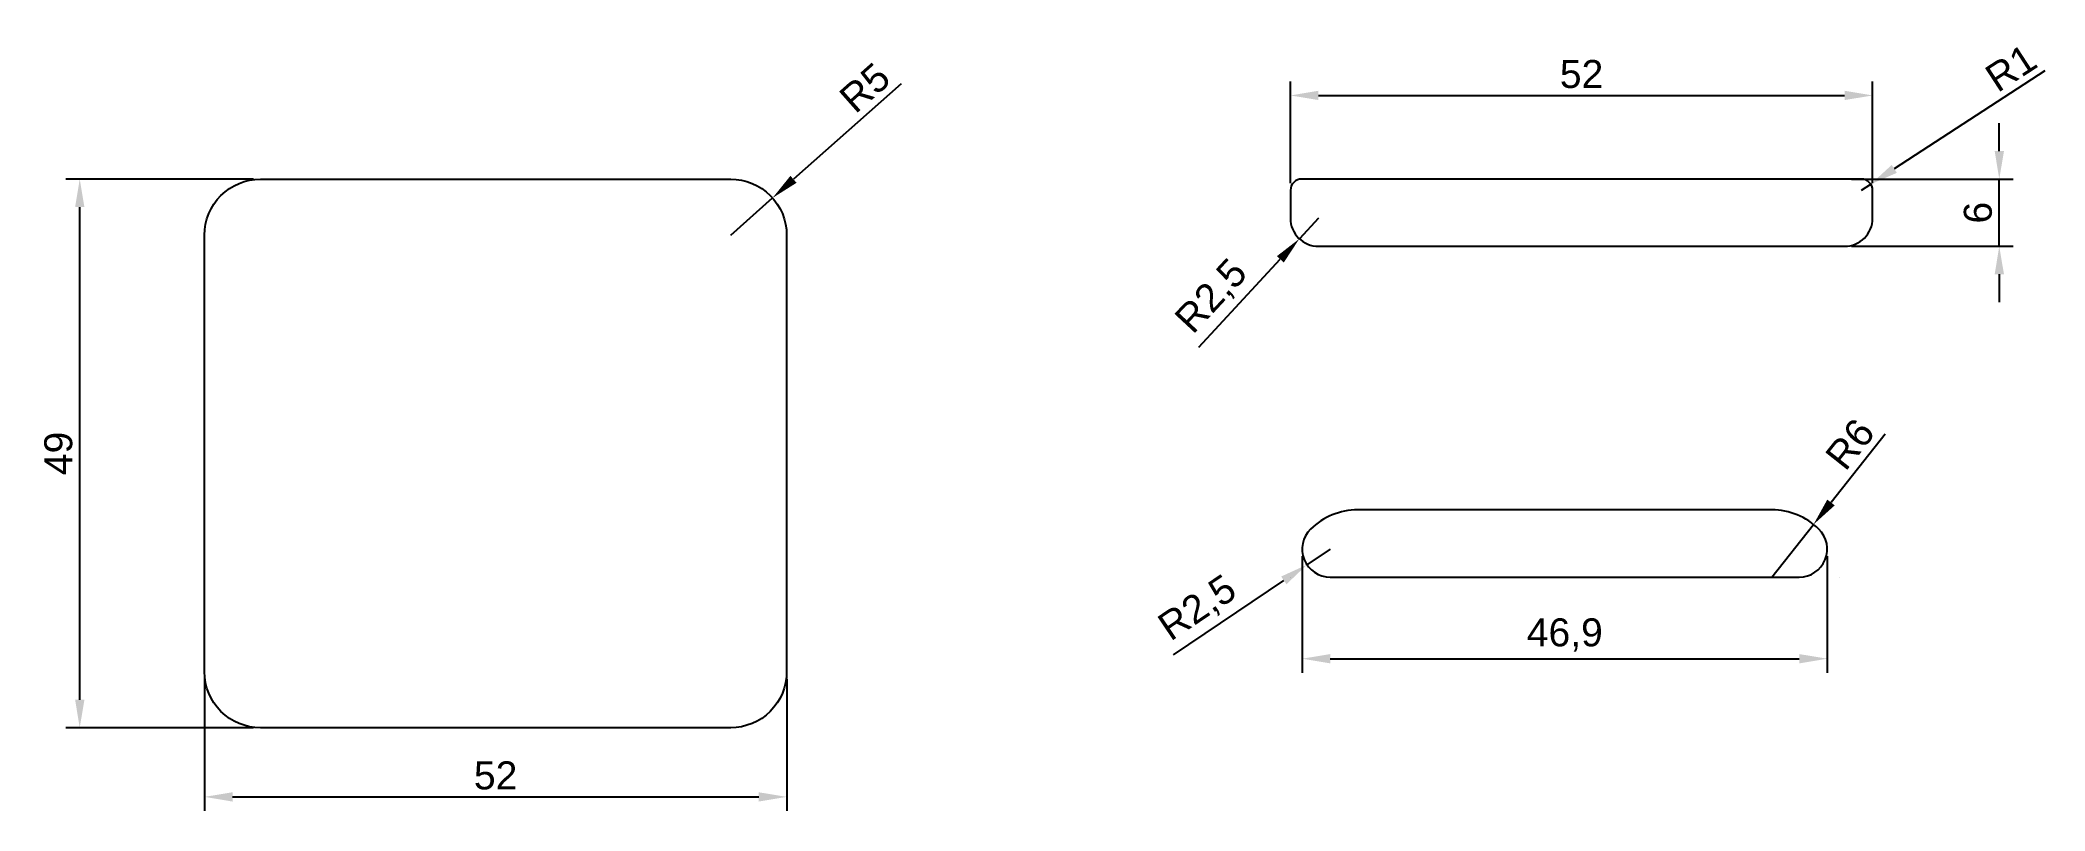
# Model space of a CAD drawing. Header units: millimetres. Extents: x 263 to 442, y 217 to 286.
import ezdxf

# ---------------------------------------------------------------- set-up
doc = ezdxf.new("R2010")
doc.units = ezdxf.units.MM
for name, color, linetype in [('cote', 5, 'Continuous'), ('șezut -față-', 3, 'Continuous'), ('șezut -lateral-', 6, 'Continuous'), ('șezut -sus-', 1, 'Continuous')]:
    doc.layers.add(name, color=color, linetype=linetype)
doc.styles.get("Standard").update_dxf_attribs({"font": 'arial.ttf'})
doc.dimstyles.new('ISO-25', dxfattribs={"dimtxt": 2.5, "dimasz": 2.5, "dimexe": 1.25, "dimexo": 0.625, "dimtad": 1, "dimtxsty": 'Standard', "dimcen": 2.5, "dimadec": 0, "dimazin": 0, "dimtfac": 1, "dimtmove": 0, "dimatfit": 3, "dimfxl": 1, "dimarcsym": 0})

# ---------------------------------------------------------------- blocks, each defined once
blk = doc.blocks.new('*D12')
at = {"layer": 'cote', "color": 0, "lineweight": -2, "transparency": 16777216}
for p, q in [((277.22, 229.29), (277.22, 217.49)), ((329.22, 229.29), (329.22, 217.49)), ((279.72, 218.74), (326.72, 218.74))]:
    blk.add_line(p, q, dxfattribs=at)
at = {"layer": 'cote', "color": 0, "transparency": 16777216}
for points in [[(279.72, 219.15), (279.72, 218.32), (277.22, 218.74)], [(326.72, 219.15), (326.72, 218.32), (329.22, 218.74)]]:
    blk.add_solid(points, dxfattribs=at)
at = {"layer": 'Defpoints', "color": 0, "transparency": 16777216}
for p in [(277.22, 229.91), (329.22, 229.91), (329.22, 218.74)]:
    blk.add_point(p, dxfattribs=at)
at = {"layer": 'cote', "color": 0, "transparency": 16777216, "insert": (303.22, 220.64), "char_height": 2.5, "attachment_point": 5}
blk.add_mtext('52', dxfattribs=at)
blk = doc.blocks.new('*D13')
at = {"layer": 'cote', "color": 0, "lineweight": -2, "transparency": 16777216}
for p, q in [((281.59, 273.91), (264.82, 273.91)), ((266.07, 227.41), (266.07, 271.41)), ((281.59, 224.91), (264.82, 224.91))]:
    blk.add_line(p, q, dxfattribs=at)
at = {"layer": 'cote', "color": 0, "transparency": 16777216}
for points in [[(265.66, 271.41), (266.49, 271.41), (266.07, 273.91)], [(265.66, 227.41), (266.49, 227.41), (266.07, 224.91)]]:
    blk.add_solid(points, dxfattribs=at)
at = {"layer": 'Defpoints', "color": 0, "transparency": 16777216}
for p in [(266.07, 273.91), (282.22, 273.91), (282.22, 224.91)]:
    blk.add_point(p, dxfattribs=at)
at = {"layer": 'cote', "color": 0, "transparency": 16777216, "insert": (264.17, 249.41), "char_height": 2.5, "attachment_point": 5, "rotation": 90}
blk.add_mtext('49', dxfattribs=at)
blk = doc.blocks.new('*D14')
at = {"layer": 'cote', "color": 0, "lineweight": -2, "transparency": 16777216}
for p, q in [((339.44, 282.41), (329.83, 273.89)), ((324.22, 268.91), (327.96, 272.23))]:
    blk.add_line(p, q, dxfattribs=at)
at = {"layer": 'cote', "color": 0, "transparency": 16777216}
blk.add_solid([(329.55, 274.2), (330.1, 273.58), (327.96, 272.23)], dxfattribs=at)
at = {"layer": 'Defpoints', "color": 0, "transparency": 16777216}
for p in [(327.96, 272.23), (324.22, 268.91)]:
    blk.add_point(p, dxfattribs=at)
at = {"layer": 'cote', "color": 0, "transparency": 16777216, "insert": (336.2, 282.07), "char_height": 2.5, "attachment_point": 5, "rotation": 41.5605}
blk.add_mtext('R5', dxfattribs=at)
blk = doc.blocks.new('*D15')
at = {"layer": 'cote', "color": 0, "lineweight": -2, "transparency": 16777216}
for p, q in [((374.22, 273.54), (374.22, 282.63)), ((376.72, 281.38), (423.72, 281.38)), ((426.22, 273.54), (426.22, 282.63))]:
    blk.add_line(p, q, dxfattribs=at)
at = {"layer": 'cote', "color": 0, "transparency": 16777216}
for points in [[(376.72, 281.8), (376.72, 280.97), (374.22, 281.38)], [(423.72, 281.8), (423.72, 280.97), (426.22, 281.38)]]:
    blk.add_solid(points, dxfattribs=at)
at = {"layer": 'Defpoints', "color": 0, "transparency": 16777216}
for p in [(426.22, 281.38), (374.22, 272.91), (426.22, 272.91)]:
    blk.add_point(p, dxfattribs=at)
at = {"layer": 'cote', "color": 0, "transparency": 16777216, "insert": (400.22, 283.28), "char_height": 2.5, "attachment_point": 5}
blk.add_mtext('52', dxfattribs=at)
blk = doc.blocks.new('*D16')
at = {"layer": 'cote', "color": 0, "lineweight": -2, "transparency": 16777216}
for p, q in [((437.53, 276.41), (437.53, 278.91)), ((424.34, 273.91), (438.78, 273.91)), ((437.53, 267.91), (437.53, 273.91)), ((424.34, 267.91), (438.78, 267.91)), ((437.53, 265.41), (437.53, 262.91))]:
    blk.add_line(p, q, dxfattribs=at)
at = {"layer": 'cote', "color": 0, "transparency": 16777216}
for points in [[(437.12, 276.41), (437.95, 276.41), (437.53, 273.91)], [(437.12, 265.41), (437.95, 265.41), (437.53, 267.91)]]:
    blk.add_solid(points, dxfattribs=at)
at = {"layer": 'Defpoints', "color": 0, "transparency": 16777216}
for p in [(423.72, 273.91), (437.53, 273.91), (423.72, 267.91)]:
    blk.add_point(p, dxfattribs=at)
at = {"layer": 'cote', "color": 0, "transparency": 16777216, "insert": (435.63, 270.91), "char_height": 2.5, "attachment_point": 5, "rotation": 90}
blk.add_mtext('6', dxfattribs=at)
blk = doc.blocks.new('*D17')
at = {"layer": 'cote', "color": 0, "lineweight": -2, "transparency": 16777216}
for p, q in [((376.72, 270.41), (375.01, 268.58)), ((366.02, 258.9), (373.31, 266.75))]:
    blk.add_line(p, q, dxfattribs=at)
at = {"layer": 'cote', "color": 0, "transparency": 16777216}
blk.add_solid([(373.01, 267.03), (373.62, 266.46), (375.01, 268.58)], dxfattribs=at)
at = {"layer": 'Defpoints', "color": 0, "transparency": 16777216}
for p in [(376.72, 270.41), (375.01, 268.58)]:
    blk.add_point(p, dxfattribs=at)
at = {"layer": 'cote', "color": 0, "transparency": 16777216, "insert": (367.26, 263.36), "char_height": 2.5, "attachment_point": 5, "rotation": 47.1114}
blk.add_mtext('R2,5', dxfattribs=at)
blk = doc.blocks.new('*D18')
at = {"layer": 'cote', "color": 0, "lineweight": -2, "transparency": 16777216}
for p, q in [((441.61, 283.57), (428.15, 274.82)), ((425.22, 272.91), (426.05, 273.46))]:
    blk.add_line(p, q, dxfattribs=at)
at = {"layer": 'cote', "color": 0, "transparency": 16777216}
blk.add_solid([(427.92, 275.17), (428.38, 274.47), (426.05, 273.46)], dxfattribs=at)
at = {"layer": 'Defpoints', "color": 0, "transparency": 16777216}
for p in [(425.22, 272.91), (426.05, 273.46)]:
    blk.add_point(p, dxfattribs=at)
at = {"layer": 'cote', "color": 0, "transparency": 16777216, "insert": (438.57, 283.84), "char_height": 2.5, "attachment_point": 5, "rotation": 33.0467}
blk.add_mtext('R1', dxfattribs=at)
blk = doc.blocks.new('*D19')
at = {"layer": 'cote', "color": 0, "lineweight": -2, "transparency": 16777216}
for p, q in [((375.27, 240.24), (375.27, 229.83)), ((422.17, 240.24), (422.17, 229.83)), ((377.77, 231.08), (419.67, 231.08))]:
    blk.add_line(p, q, dxfattribs=at)
at = {"layer": 'cote', "color": 0, "transparency": 16777216}
for points in [[(377.77, 231.49), (377.77, 230.66), (375.27, 231.08)], [(419.67, 231.49), (419.67, 230.66), (422.17, 231.08)]]:
    blk.add_solid(points, dxfattribs=at)
at = {"layer": 'Defpoints', "color": 0, "transparency": 16777216}
for p in [(375.27, 240.87), (422.17, 240.87), (422.17, 231.08)]:
    blk.add_point(p, dxfattribs=at)
at = {"layer": 'cote', "color": 0, "transparency": 16777216, "insert": (398.72, 233.2), "char_height": 2.5, "attachment_point": 5}
blk.add_mtext('46,9', dxfattribs=at)
blk = doc.blocks.new('*D20')
at = {"layer": 'cote', "color": 0, "lineweight": -2, "transparency": 16777216}
for p, q in [((377.77, 240.87), (375.69, 239.47)), ((363.78, 231.43), (373.62, 238.07))]:
    blk.add_line(p, q, dxfattribs=at)
at = {"layer": 'cote', "color": 0, "transparency": 16777216}
blk.add_solid([(373.39, 238.42), (373.86, 237.73), (375.69, 239.47)], dxfattribs=at)
at = {"layer": 'Defpoints', "color": 0, "transparency": 16777216}
for p in [(377.77, 240.87), (375.69, 239.47)]:
    blk.add_point(p, dxfattribs=at)
at = {"layer": 'cote', "color": 0, "transparency": 16777216, "insert": (365.99, 235.49), "char_height": 2.5, "attachment_point": 5, "rotation": 34.0267}
blk.add_mtext('R2,5', dxfattribs=at)
blk = doc.blocks.new('*D21')
at = {"layer": 'cote', "color": 0, "lineweight": -2, "transparency": 16777216}
for p, q in [((427.33, 251.12), (422.5, 245.03)), ((417.22, 238.37), (420.94, 243.07))]:
    blk.add_line(p, q, dxfattribs=at)
at = {"layer": 'cote', "color": 0, "transparency": 16777216}
blk.add_solid([(422.17, 245.29), (422.83, 244.77), (420.94, 243.07)], dxfattribs=at)
at = {"layer": 'Defpoints', "color": 0, "transparency": 16777216}
for p in [(420.94, 243.07), (417.22, 238.37)]:
    blk.add_point(p, dxfattribs=at)
at = {"layer": 'cote', "color": 0, "transparency": 16777216, "insert": (424.2, 250.24), "char_height": 2.5, "attachment_point": 5, "rotation": 51.5768}
blk.add_mtext('R6', dxfattribs=at)

msp = doc.modelspace()

# ---------------------------------------------------------------- linework, layer by layer
at = {"layer": 'șezut -față-'}
msp.add_lwpolyline([(423.716, 267.912, 0.4142136), (426.216, 270.412), (426.216, 272.912, 0.4142136), (425.216, 273.912), (375.216, 273.912, 0.4142136), (374.216, 272.912), (374.216, 270.412, 0.4142136), (376.716, 267.912)], format="xyb", close=True, dxfattribs=at)
at = {"layer": 'șezut -lateral-'}
for p, q in [((374.216, 238.369), (374.216, 238.369)), ((423.216, 238.369), (423.216, 238.369))]:
    msp.add_line(p, q, dxfattribs=at)
msp.add_lwpolyline([(417.216, 244.369), (380.216, 244.369, 0.1962616), (376.017, 242.655, 0.6718752), (377.767, 238.369), (419.666, 238.369, 0.6718752), (421.415, 242.655, 0.1962616)], format="xyb", close=True, dxfattribs=at)
at = {"layer": 'șezut -sus-'}
msp.add_lwpolyline([(282.216, 224.912, -0.4142136), (277.216, 229.912), (277.216, 268.912, -0.4142136), (282.216, 273.912), (324.216, 273.912, -0.4142136), (329.216, 268.912), (329.216, 229.912, -0.4142136), (324.216, 224.912)], format="xyb", close=True, dxfattribs=at)

# ---------------------------------------------------------------- dimensions: what is measured, and where the dimension line sits
at = {"layer": 'cote'}
for base, p1, p2, picture, middle in [((426.216, 281.383), (374.216, 272.912), (426.216, 272.912), '*D15', (400.216, 283.285)), ((422.166, 231.076), (375.267, 240.869), (422.166, 240.869), '*D19', (398.716, 233.204)), ((329.216, 218.737), (277.216, 229.912), (329.216, 229.912), '*D12', (303.216, 220.638))]:
    dim = msp.add_linear_dim(base=base, p1=p1, p2=p2, dimstyle='ISO-25', dxfattribs=at)
    dim.commit()
    dim.dimension.update_dxf_attribs({"geometry": picture, "text_midpoint": middle})
for center, mpoint, picture, middle in [((425.216, 272.912), (426.054, 273.457), '*D18', (439.595, 282.266)), ((324.216, 268.912), (327.957, 272.229), '*D14', (337.454, 280.648)), ((377.767, 240.869), (375.695, 239.47), '*D20', (367.184, 233.723))]:
    dim = msp.add_radius_dim(center=center, mpoint=mpoint, dimstyle='ISO-25', dxfattribs=at)
    dim.commit()
    dim.dimension.update_dxf_attribs({"geometry": picture, "text_midpoint": middle, "dimtype": 164})
for base, p1, p2, picture, middle in [((437.534, 273.912), (423.716, 267.912), (423.716, 273.912), '*D16', (435.633, 270.912)), ((266.073, 273.912), (282.216, 224.912), (282.216, 273.912), '*D13', (264.171, 249.412))]:
    dim = msp.add_linear_dim(base=base, p1=p1, p2=p2, angle=90, dimstyle='ISO-25', dxfattribs=at)
    dim.commit()
    dim.dimension.update_dxf_attribs({"geometry": picture, "text_midpoint": middle})
for center, mpoint, picture, middle in [((376.716, 270.412), (375.015, 268.58), '*D17', (367.258, 263.356)), ((417.216, 238.369), (420.945, 243.07), '*D21', (424.203, 250.237))]:
    dim = msp.add_radius_dim(center=center, mpoint=mpoint, dimstyle='ISO-25', dxfattribs=at)
    dim.commit()
    dim.dimension.update_dxf_attribs({"geometry": picture, "text_midpoint": middle})

doc.saveas('drawing.dxf')
